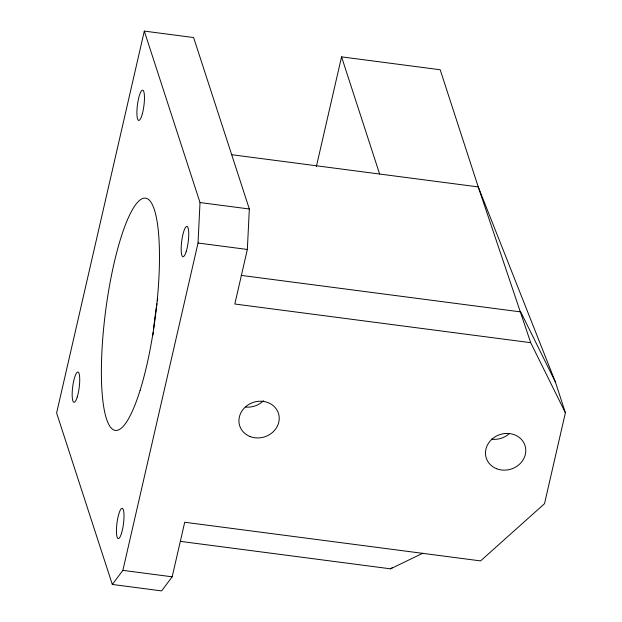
<?xml version="1.0" encoding="UTF-8"?>
<svg xmlns="http://www.w3.org/2000/svg" width="622" height="622" viewBox="0 0 622 622"><rect width="100%" height="100%" fill="white"/><g stroke="black" fill="none" stroke-linecap="round" stroke-linejoin="round"><path stroke-width="0.93" d="M112.318 584.455L122.868 570.366L198.037 243.023L200.012 202.554L144.304 31.1L193.621 37.545L249.329 208.992L247.346 249.461L234.821 304.018L530.698 342.675L565.39 412.767L544.514 503.696L480.581 560.904L184.711 522.255L172.177 576.812L161.627 590.9L112.318 584.455L56.61 413.008L144.304 31.1M316.373 166.525L341.556 56.866L440.182 69.75L478.248 186.919L530.698 342.675M180.497 541.381L390.554 568.827L392.171 567.746M390.554 568.827L422.742 553.261M231.687 154.707L478.248 186.919L555.392 381.994L565.39 412.767M200.012 202.554L249.329 208.992M198.037 243.023L247.346 249.461M241.149 275.383L520.7 311.902L555.392 381.994M122.868 570.366L172.177 576.812M341.556 56.866L379.63 174.036M263.471 400.747A20.363 18.147 -18 0 1 245.76 407.083M509.402 433.557A20.363 18.147 -18 0 1 491.466 439.202M152.934 335.141A117.091 25.036 -82.6 0 1 153.23 332.226M153.533 329.318A117.091 25.036 -82.6 0 1 156.931 303.699M157.382 300.9A117.091 25.036 -82.6 0 1 157.685 299.05M496.496 468.685A20.363 18.147 -18 0 0 525.769 449.574A20.363 18.147 -18 0 0 494.646 437.111A20.363 18.147 -18 0 0 496.496 468.685M249.935 436.481A20.363 18.147 -18 0 0 279.208 417.362A20.363 18.147 -18 0 0 248.085 404.899A20.363 18.147 -18 0 0 249.935 436.481M140.105 390.274A117.091 25.036 -82.6 0 0 149.397 200.284A117.091 25.036 -82.6 0 0 101.86 352.565A117.091 25.036 -82.6 0 0 140.105 390.274M142.384 113.655A15.27 3.265 -82.6 0 0 142.765 90.167A15.27 3.265 -82.6 0 0 136.894 112.046A15.27 3.265 -82.6 0 0 142.384 113.655M186.219 251.475A15.27 3.265 -82.6 0 0 187.432 226.688A15.27 3.265 -82.6 0 0 181.227 246.553A15.27 3.265 -82.6 0 0 186.219 251.475M121.492 533.357A15.27 3.265 -82.6 0 0 122.697 508.571A15.27 3.265 -82.6 0 0 116.501 528.436A15.27 3.265 -82.6 0 0 121.492 533.357M77.206 397.077A15.27 3.265 -82.6 0 0 78.419 372.29A15.27 3.265 -82.6 0 0 72.222 392.155A15.27 3.265 -82.6 0 0 77.206 397.077"/></g></svg>
